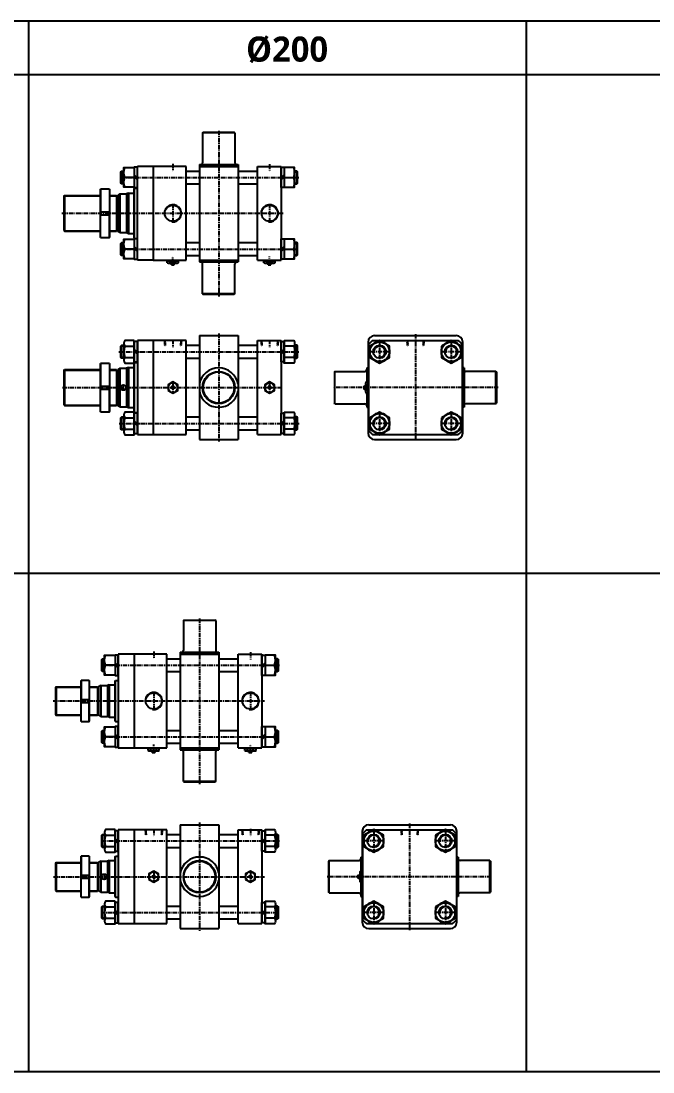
# Model space of a CAD drawing. Extents: x -819 to 8634, y 0 to 4453.
# Drawn here: x 5105 to 6870, y 0 to 2934 of the extents above; entities that cross this region are included whole.
import ezdxf

# ---------------------------------------------------------------- set-up
doc = ezdxf.new("R2010")
doc.units = 0
doc.header["$LTSCALE"] = 10
doc.header["$MEASUREMENT"] = 0
for name, pattern in [('CENTER', [2, 1.25, -0.25, 0.25, -0.25]), ('CENTERX2', [4, 2.5, -0.5, 0.5, -0.5]), ('HIDDEN', [0.375, 0.25, -0.125])]:
    doc.linetypes.add(name, pattern=pattern)
doc.layers.get('0').update_dxf_attribs({"linetype": 'CONTINUOUS'})
doc.layers.get('DEFPOINTS').update_dxf_attribs({"linetype": 'CONTINUOUS'})
for name, color, linetype in [('CEN', 1, 'CENTERX2'), ('CENTER', 1, 'CENTER'), ('DIM', 2, 'CONTINUOUS'), ('ML', 7, 'CONTINUOUS'), ('THIN', 3, 'CONTINUOUS')]:
    doc.layers.add(name, color=color, linetype=linetype)
doc.styles.add('문자', font='romans.shx')

msp = doc.modelspace()

# ---------------------------------------------------------------- linework, layer by layer
for p, q in [((8634.1, 2934), (0, 2934)), ((5126.8, 0), (5126.8, 2934)), ((6516.9, 0), (6516.9, 2934)), ((8634.1, 2784), (0, 2784)), ((8634.1, 1392), (0, 1392)), ((8634.1, 0), (0, 0))]:
    msp.add_line(p, q)
at = {"color": 7, "linetype": 'Continuous'}
for p, q in [((5513.5, 2259.3), (5513.5, 2264.3)), ((5513.5, 2264.3), (5519.9, 2264.3)), ((5514.5, 2264.3), (5514.5, 2266.3)), ((5514.5, 2266.3), (5543.7, 2266.3)), ((5519.9, 2264.3), (5544.7, 2264.3)), ((5521.3, 2259.3), (5521.3, 2264.3)), ((5536.9, 2259.3), (5536.9, 2264.3)), ((5543.7, 2264.3), (5543.7, 2266.3)), ((5544.7, 2259.3), (5544.7, 2264.3)), ((5783.5, 2259.3), (5783.5, 2264.3)), ((5783.5, 2264.3), (5789.9, 2264.3)), ((5784.5, 2264.3), (5784.5, 2266.3)), ((5784.5, 2266.3), (5813.7, 2266.3)), ((5789.9, 2264.3), (5814.7, 2264.3)), ((5791.3, 2259.3), (5791.3, 2264.3)), ((5806.9, 2259.3), (5806.9, 2264.3)), ((5813.7, 2264.3), (5813.7, 2266.3)), ((5814.7, 2259.3), (5814.7, 2264.3)), ((5516.7, 2258.3), (5541.5, 2258.3)), ((5525.1, 2258.6), (5525.1, 2258.6)), ((5525.1, 2253.8), (5525.1, 2258.3)), ((5525.1, 2253.8), (5525.6, 2253.3)), ((5533.1, 2253.8), (5525.1, 2253.8)), ((5525.6, 2253.3), (5532.6, 2253.3)), ((5533.1, 2253.8), (5532.6, 2253.3)), ((5533.1, 2253.8), (5533.1, 2258.3)), ((5786.7, 2258.3), (5811.5, 2258.3)), ((5795.1, 2258.6), (5795.1, 2258.6)), ((5795.1, 2253.8), (5795.1, 2258.3)), ((5795.1, 2253.8), (5795.6, 2253.3)), ((5803.1, 2253.8), (5795.1, 2253.8)), ((5795.6, 2253.3), (5802.6, 2253.3)), ((5803.1, 2253.8), (5802.6, 2253.3)), ((5803.1, 2253.8), (5803.1, 2258.3)), ((6062.8, 1914.7), (6062.3, 1914.2)), ((6062.3, 1914.2), (6062.3, 1907.2)), ((6062.8, 1906.7), (6062.3, 1907.2)), ((6062.8, 1914.7), (6067.3, 1914.7)), ((6062.8, 1906.7), (6062.8, 1914.7)), ((6067.3, 1923.1), (6067.3, 1898.3)), ((6067.6, 1914.7), (6067.6, 1914.7)), ((6068.3, 1926.3), (6073.3, 1926.3)), ((6068.3, 1918.5), (6073.3, 1918.5)), ((6073.3, 1926.3), (6073.3, 1919.9)), ((6073.3, 1925.3), (6075.3, 1925.3)), ((6073.3, 1919.9), (6073.3, 1895.1)), ((6075.3, 1925.3), (6075.3, 1896.1)), ((6062.8, 1906.7), (6067.3, 1906.7)), ((6068.3, 1902.9), (6073.3, 1902.9)), ((6068.3, 1895.1), (6073.3, 1895.1)), ((6073.3, 1896.1), (6075.3, 1896.1)), ((5460.1, 897.7), (5460.1, 902.7)), ((5460.1, 902.7), (5466.4, 902.7)), ((5461.1, 902.7), (5461.1, 904.7)), ((5461.1, 904.7), (5490.3, 904.7)), ((5463.2, 896.7), (5488.1, 896.7)), ((5466.4, 902.7), (5491.3, 902.7)), ((5467.9, 897.7), (5467.9, 902.7)), ((5471.7, 896.9), (5471.7, 896.9)), ((5471.7, 892.2), (5471.7, 896.7)), ((5471.7, 892.2), (5472.2, 891.7)), ((5479.7, 892.2), (5471.7, 892.2)), ((5472.2, 891.7), (5479.2, 891.7)), ((5479.7, 892.2), (5479.2, 891.7)), ((5479.7, 892.2), (5479.7, 896.7)), ((5483.5, 897.7), (5483.5, 902.7)), ((5490.3, 902.7), (5490.3, 904.7)), ((5491.3, 897.7), (5491.3, 902.7)), ((5730.1, 897.7), (5730.1, 902.7)), ((5730.1, 902.7), (5736.4, 902.7)), ((5731.1, 902.7), (5731.1, 904.7)), ((5731.1, 904.7), (5760.3, 904.7)), ((5733.2, 896.7), (5758.1, 896.7)), ((5736.4, 902.7), (5761.3, 902.7)), ((5737.9, 897.7), (5737.9, 902.7)), ((5741.7, 896.9), (5741.7, 896.9)), ((5741.7, 892.2), (5741.7, 896.7)), ((5741.7, 892.2), (5742.2, 891.7)), ((5749.7, 892.2), (5741.7, 892.2)), ((5742.2, 891.7), (5749.2, 891.7)), ((5749.7, 892.2), (5749.2, 891.7)), ((5749.7, 892.2), (5749.7, 896.7)), ((5753.5, 897.7), (5753.5, 902.7)), ((5760.3, 902.7), (5760.3, 904.7)), ((5761.3, 897.7), (5761.3, 902.7)), ((6050.9, 557.5), (6050.9, 532.7)), ((6051.8, 560.7), (6056.9, 560.7)), ((6056.9, 560.7), (6056.9, 554.4)), ((6056.9, 559.7), (6058.9, 559.7)), ((6058.9, 559.7), (6058.9, 530.5)), ((6046.4, 549.1), (6045.9, 548.6)), ((6045.9, 548.6), (6045.9, 541.6)), ((6046.4, 541.1), (6045.9, 541.6)), ((6046.4, 549.1), (6050.9, 549.1)), ((6046.4, 541.1), (6046.4, 549.1)), ((6046.4, 541.1), (6050.9, 541.1)), ((6051.1, 549.1), (6051.1, 549.1)), ((6051.8, 552.9), (6056.9, 552.9)), ((6051.8, 537.3), (6056.9, 537.3)), ((6051.8, 529.5), (6056.9, 529.5)), ((6056.9, 554.4), (6056.9, 529.5)), ((6056.9, 530.5), (6058.9, 530.5))]:
    msp.add_line(p, q, dxfattribs=at)
for points in [[(5515.6, 1902.9), (5529.1, 1895.1), (5542.6, 1902.9), (5542.6, 1918.5), (5529.1, 1926.3), (5515.6, 1918.5)], [(5527.7, 1913.2), (5526.2, 1910.7), (5527.7, 1908.2), (5530.6, 1908.2), (5532, 1910.7), (5530.6, 1913.2)], [(5785.6, 1902.9), (5799.1, 1895.1), (5812.6, 1902.9), (5812.6, 1918.5), (5799.1, 1926.3), (5785.6, 1918.5)], [(5797.7, 1913.2), (5796.2, 1910.7), (5797.7, 1908.2), (5800.6, 1908.2), (5802, 1910.7), (5800.6, 1913.2)], [(5462.2, 537.3), (5475.7, 529.5), (5489.2, 537.3), (5489.2, 552.9), (5475.7, 560.7), (5462.2, 552.9)], [(5732.2, 537.3), (5745.7, 529.5), (5759.2, 537.3), (5759.2, 552.9), (5745.7, 560.7), (5732.2, 552.9)], [(5474.2, 547.6), (5472.8, 545.1), (5474.2, 542.6), (5477.1, 542.6), (5478.5, 545.1), (5477.1, 547.6)], [(5744.2, 547.6), (5742.8, 545.1), (5744.2, 542.6), (5747.1, 542.6), (5748.5, 545.1), (5747.1, 547.6)]]:
    msp.add_lwpolyline(points, close=True, dxfattribs=at)
for centre, radius in [((5529.1, 1910.7), 13.5), ((5529.1, 1910.7), 3.5), ((5799.1, 1910.7), 13.5), ((5799.1, 1910.7), 3.5), ((5475.7, 545.1), 13.5), ((5745.7, 545.1), 13.5), ((5475.7, 545.1), 3.5), ((5745.7, 545.1), 3.5)]:
    msp.add_circle(centre, radius, dxfattribs=at)
for centre, radius, start, end in [((5516.7, 2264), 5.62, 235.6158, 270), ((5517.4, 2266.6), 8.22, 241.7006, 298.2994), ((5529.1, 2289.7), 31.3, 255.6172, 270.0141), ((5529.1, 2289.7), 31.3, 269.9859, 284.3828), ((5540.8, 2266.6), 8.22, 241.7006, 298.2994), ((5786.7, 2264), 5.62, 235.6158, 270), ((5787.4, 2266.6), 8.22, 241.7006, 298.2994), ((5799.1, 2289.7), 31.3, 255.6172, 270.0141), ((5799.1, 2289.7), 31.3, 269.9859, 284.3828), ((5810.8, 2266.6), 8.22, 241.7006, 298.2994), ((6072.9, 1923.1), 5.62, 145.6158, 180), ((6075.5, 1922.4), 8.22, 151.7006, 208.2994), ((6098.7, 1910.7), 31.3, 165.6172, 180.0141), ((6098.7, 1910.7), 31.3, 179.9859, 194.3828), ((6075.5, 1899), 8.22, 151.7006, 208.2994), ((5463.2, 902.3), 5.62, 235.6158, 270), ((5464, 904.9), 8.22, 241.7006, 298.2994), ((5475.7, 928), 31.3, 255.6172, 270.0141), ((5475.7, 928), 31.3, 269.9859, 284.3828), ((5487.4, 904.9), 8.22, 241.7006, 298.2994), ((5733.2, 902.3), 5.62, 235.6158, 270), ((5734, 904.9), 8.22, 241.7006, 298.2994), ((5745.7, 928), 31.3, 255.6172, 270.0141), ((5745.7, 928), 31.3, 269.9859, 284.3828), ((5757.4, 904.9), 8.22, 241.7006, 298.2994), ((6056.5, 557.5), 5.62, 145.6158, 180), ((6059.1, 556.8), 8.22, 151.7006, 208.2994), ((6082.2, 545.1), 31.3, 165.6172, 180.0141), ((6082.2, 545.1), 31.3, 179.9859, 194.3828), ((6059.1, 533.4), 8.22, 151.7006, 208.2994)]:
    msp.add_arc(centre, radius, start, end, dxfattribs=at)
at = {"layer": 'CEN', "color": 1, "linetype": 'CENTER'}
for p, q in [((5657.1, 2627.8), (5657.1, 2165.3)), ((5657.1, 2061.7), (5657.1, 1759.7)), ((5603.7, 1266.2), (5603.7, 803.7)), ((5603.7, 696.1), (5603.7, 394.1))]:
    msp.add_line(p, q, dxfattribs=at)
at = {"layer": 'CENTER'}
for p, q in [((6106.3, 2042.6), (6106.3, 1978.8)), ((6306.3, 2042.6), (6306.3, 1978.8)), ((6133.9, 2010.7), (6078.7, 2010.7)), ((6333.9, 2010.7), (6278.7, 2010.7)), ((6106.3, 1842.6), (6106.3, 1778.8)), ((6306.3, 1842.6), (6306.3, 1778.8)), ((6133.9, 1810.7), (6078.7, 1810.7)), ((6333.9, 1810.7), (6278.7, 1810.7)), ((6089.9, 677), (6089.9, 613.3)), ((6289.9, 677), (6289.9, 613.3)), ((6117.5, 645.1), (6062.2, 645.1)), ((6317.5, 645.1), (6262.2, 645.1)), ((6089.9, 477), (6089.9, 413.3)), ((6289.9, 477), (6289.9, 413.3)), ((6117.5, 445.1), (6062.2, 445.1)), ((6317.5, 445.1), (6262.2, 445.1))]:
    msp.add_line(p, q, dxfattribs=at)
at = {"layer": 'DEFPOINTS', "color": 0, "linetype": 'ByBlock'}
for p in [(6070.3, 1855.7), (6342.3, 1855.7), (6053.9, 490.1), (6325.9, 490.1)]:
    msp.add_point(p, dxfattribs=at)
at = {"layer": 'DIM', "color": 6, "linetype": 'HIDDEN'}
for p, q in [((5505.2, 2041.7), (5506.5, 2026.7)), ((5506.7, 2041.7), (5508, 2026.7)), ((5551.6, 2041.7), (5550.2, 2026.7)), ((5553, 2041.7), (5551.7, 2026.7)), ((5775.2, 2041.7), (5776.5, 2026.7)), ((5776.7, 2041.7), (5778, 2026.7)), ((5821.6, 2041.7), (5820.2, 2026.7)), ((5823, 2041.7), (5821.7, 2026.7)), ((6182.4, 2041.7), (6183.7, 2026.7)), ((6183.9, 2041.7), (6185.2, 2026.7)), ((6228.7, 2041.7), (6227.4, 2026.7)), ((6230.2, 2041.7), (6228.9, 2026.7)), ((5451.8, 676.1), (5453.1, 661.1)), ((5453.2, 676.1), (5454.6, 661.1)), ((5498.1, 676.1), (5496.8, 661.1)), ((5499.6, 676.1), (5498.3, 661.1)), ((5721.8, 676.1), (5723.1, 661.1)), ((5723.2, 676.1), (5724.6, 661.1)), ((5768.1, 676.1), (5766.8, 661.1)), ((5769.6, 676.1), (5768.3, 661.1)), ((6166, 676.1), (6167.3, 661.1)), ((6167.4, 676.1), (6168.8, 661.1)), ((6212.3, 676.1), (6211, 661.1)), ((6213.8, 676.1), (6212.4, 661.1))]:
    msp.add_line(p, q, dxfattribs=at)
at = {"layer": 'ML'}
for p, q in [((5612.1, 2621.8), (5613.6, 2623.3)), ((5612.1, 2621.8), (5612.1, 2538.3)), ((5702.1, 2621.8), (5612.1, 2621.8)), ((5613.6, 2623.3), (5700.6, 2623.3)), ((5702.1, 2621.8), (5700.6, 2623.3)), ((5702.1, 2621.8), (5702.1, 2538.3)), ((5566.1, 2528.3), (5430.1, 2528.3)), ((5430.1, 2266.3), (5430.1, 2528.3)), ((5474.1, 2528.3), (5474.1, 2266.3)), ((5566.1, 2266.3), (5566.1, 2528.3)), ((5603.1, 2533.3), (5603.1, 2261.3)), ((5603.1, 2533.3), (5711.1, 2533.3)), ((5603.1, 2528.3), (5711.1, 2528.3)), ((5711.1, 2533.3), (5711.1, 2261.3)), ((5765.1, 2266.3), (5765.1, 2528.3)), ((5765.1, 2528.3), (5831.1, 2528.3)), ((5831.1, 2528.3), (5831.1, 2266.3)), ((5386.3, 2479.3), (5386.3, 2515.3)), ((5421.1, 2497.3), (5394.6, 2497.3)), ((5421.1, 2504.4), (5430.1, 2495.4)), ((5421.1, 2499.3), (5430.1, 2490.3)), ((5840.1, 2504.4), (5831.1, 2495.4)), ((5840.1, 2499.3), (5831.1, 2490.3)), ((5840.1, 2497.3), (5866.7, 2497.3)), ((5875, 2479.3), (5875, 2515.3)), ((5326, 2463.8), (5327, 2464.8)), ((5327, 2464.8), (5327, 2401.3)), ((5352, 2464.8), (5327, 2464.8)), ((5352, 2464.8), (5352, 2401.3)), ((5352, 2464.8), (5353, 2463.8)), ((5420.1, 2465.3), (5422.1, 2467.3)), ((5420.1, 2465.3), (5420.1, 2329.3)), ((5422.1, 2327.3), (5422.1, 2467.3)), ((5422.1, 2467.3), (5430.1, 2467.3)), ((5225.1, 2445.8), (5226.6, 2447.3)), ((5225.1, 2445.8), (5225.1, 2348.8)), ((5226.6, 2447.3), (5326, 2447.3)), ((5226.6, 2447.3), (5226.6, 2347.3)), ((5326, 2463.8), (5326, 2330.8)), ((5353, 2330.8), (5353, 2463.8)), ((5353, 2447.3), (5372.1, 2447.3)), ((5372.1, 2447.3), (5372.1, 2347.3)), ((5372.1, 2445.8), (5375.1, 2445.8)), ((5381.1, 2451.3), (5375.1, 2447.9)), ((5375.1, 2447.9), (5375.1, 2346.8)), ((5381.1, 2451.3), (5381.1, 2343.3)), ((5381.1, 2451.3), (5400.1, 2451.3)), ((5405.1, 2453.3), (5400.1, 2451.3)), ((5400.1, 2451.3), (5400.1, 2343.3)), ((5405.1, 2453.3), (5405.1, 2341.3)), ((5405.1, 2453.3), (5420.1, 2453.3)), ((5326, 2401.3), (5353, 2401.3)), ((5326, 2393.3), (5353, 2393.3)), ((5327, 2329.8), (5327, 2393.3)), ((5352, 2329.8), (5352, 2393.3)), ((5225.1, 2348.8), (5226.6, 2347.3)), ((5226.6, 2347.3), (5326, 2347.3)), ((5353, 2347.3), (5372.1, 2347.3)), ((5372.1, 2348.8), (5375.1, 2348.8)), ((5327, 2329.8), (5326, 2330.8)), ((5327, 2329.8), (5352, 2329.8)), ((5352, 2329.8), (5353, 2330.8)), ((5381.1, 2343.3), (5375.1, 2346.8)), ((5381.1, 2343.3), (5400.1, 2343.3)), ((5400.1, 2343.3), (5405.1, 2341.3)), ((5405.1, 2341.3), (5420.1, 2341.3)), ((5422.1, 2327.3), (5420.1, 2329.3)), ((5422.1, 2327.3), (5430.1, 2327.3)), ((5386.3, 2279.3), (5386.3, 2315.3)), ((5421.1, 2297.3), (5394.6, 2297.3)), ((5421.1, 2304.4), (5430.1, 2295.4)), ((5421.1, 2299.3), (5430.1, 2290.3)), ((5840.1, 2304.4), (5831.1, 2295.4)), ((5840.1, 2299.3), (5831.1, 2290.3)), ((5840.1, 2297.3), (5866.7, 2297.3)), ((5875, 2279.3), (5875, 2315.3)), ((5474.1, 2266.3), (5430.1, 2266.3)), ((5474.1, 2266.3), (5566.1, 2266.3)), ((5603.1, 2266.3), (5711.1, 2266.3)), ((5603.1, 2261.3), (5711.1, 2261.3)), ((5765.1, 2266.3), (5831.1, 2266.3)), ((5612.1, 2172.8), (5612.1, 2256.3)), ((5702.1, 2172.8), (5702.1, 2256.3)), ((5702.1, 2172.8), (5612.1, 2172.8)), ((5612.1, 2172.8), (5613.6, 2171.3)), ((5613.6, 2171.3), (5700.6, 2171.3)), ((5702.1, 2172.8), (5700.6, 2171.3)), ((5603.1, 2055.7), (5603.1, 1765.7)), ((5603.1, 2055.7), (5711.1, 2055.7)), ((5711.1, 2055.7), (5711.1, 1765.7)), ((6092.3, 2055.7), (6320.3, 2055.7)), ((5386.3, 1992.7), (5386.3, 2028.7)), ((5392.1, 2034.5), (5392.1, 1986.9)), ((5394.6, 2026.6), (5421.1, 2026.6)), ((5474.1, 2041.7), (5430.1, 2041.7)), ((5430.1, 2041.7), (5430.1, 1779.7)), ((5474.1, 2041.7), (5474.1, 1779.7)), ((5566.1, 2041.7), (5474.1, 2041.7)), ((5566.1, 1779.7), (5566.1, 2041.7)), ((5765.1, 1779.7), (5765.1, 2041.7)), ((5765.1, 2041.7), (5831.1, 2041.7)), ((5831.1, 2041.7), (5831.1, 1779.7)), ((5866.7, 2026.6), (5840.1, 2026.6)), ((5869.1, 2034.5), (5869.1, 1986.9)), ((5875, 1992.7), (5875, 2028.7)), ((6074.3, 2037.7), (6074.3, 1925.3)), ((6075.3, 2030.5), (6075.3, 1790.9)), ((6086.5, 2041.7), (6105, 2041.7)), ((6107.6, 2041.7), (6305, 2041.7)), ((6307.6, 2041.7), (6326.1, 2041.7)), ((6337.3, 2030.5), (6337.3, 1790.9)), ((6338.3, 1783.7), (6338.3, 2037.7)), ((5421.1, 2017.7), (5430.1, 2008.7)), ((5421.1, 2012.7), (5430.1, 2003.7)), ((5840.1, 2017.7), (5831.1, 2008.7)), ((5840.1, 2012.7), (5831.1, 2003.7)), ((5326, 1977.2), (5327, 1978.2)), ((5326, 1977.2), (5326, 1844.2)), ((5352, 1978.2), (5327, 1978.2)), ((5327, 1978.2), (5327, 1914.7)), ((5352, 1978.2), (5352, 1914.7)), ((5352, 1978.2), (5353, 1977.2)), ((5353, 1844.2), (5353, 1977.2)), ((5394.6, 1994.8), (5421.1, 1994.8)), ((5405.1, 1966.7), (5400.1, 1964.7)), ((5405.1, 1966.7), (5405.1, 1854.7)), ((5405.1, 1966.7), (5420.1, 1966.7)), ((5420.1, 1978.7), (5420.4, 1978.9)), ((5420.1, 1978.7), (5420.1, 1842.7)), ((5421.1, 1979.7), (5422.1, 1980.7)), ((5422.1, 1980.7), (5430.1, 1980.7)), ((5422.1, 1840.7), (5422.1, 1980.7)), ((5866.7, 1994.8), (5840.1, 1994.8)), ((5225.1, 1959.2), (5226.6, 1960.7)), ((5225.1, 1959.2), (5225.1, 1862.2)), ((5226.6, 1960.7), (5326, 1960.7)), ((5226.6, 1960.7), (5226.6, 1860.7)), ((5353, 1960.7), (5372.1, 1960.7)), ((5372.1, 1960.7), (5372.1, 1860.7)), ((5372.1, 1959.2), (5375.1, 1959.2)), ((5381.1, 1964.7), (5375.1, 1961.2)), ((5375.1, 1961.2), (5375.1, 1860.2)), ((5381.1, 1964.7), (5400.1, 1964.7)), ((5381.1, 1964.7), (5381.1, 1856.7)), ((5400.1, 1964.7), (5400.1, 1856.7)), ((5981.8, 1955.7), (5980.3, 1954.2)), ((5980.3, 1954.2), (5980.3, 1867.2)), ((5981.8, 1955.7), (6065.3, 1955.7)), ((5981.8, 1865.7), (5981.8, 1955.7)), ((6070.3, 1965.7), (6070.3, 1926.3)), ((6070.3, 1965.7), (6073.8, 1965.7)), ((6342.3, 1965.7), (6338.8, 1965.7)), ((6342.3, 1965.7), (6342.3, 1855.7)), ((6430.8, 1955.7), (6347.3, 1955.7)), ((6430.8, 1865.7), (6430.8, 1955.7)), ((6430.8, 1955.7), (6432.3, 1954.2)), ((6432.3, 1954.2), (6432.3, 1867.2)), ((5326, 1914.7), (5353, 1914.7)), ((5326, 1906.7), (5353, 1906.7)), ((5327, 1843.2), (5327, 1906.7)), ((5352, 1843.2), (5352, 1906.7)), ((6070.3, 1895.1), (6070.3, 1855.7)), ((6074.3, 1896.1), (6074.3, 1783.7)), ((5225.1, 1862.2), (5226.6, 1860.7)), ((5226.6, 1860.7), (5326, 1860.7)), ((5353, 1860.7), (5372.1, 1860.7)), ((5372.1, 1862.2), (5375.1, 1862.2)), ((5381.1, 1856.7), (5375.1, 1860.2)), ((5381.1, 1856.7), (5400.1, 1856.7)), ((5400.1, 1856.7), (5405.1, 1854.7)), ((5405.1, 1854.7), (5420.1, 1854.7)), ((5981.8, 1865.7), (5980.3, 1867.2)), ((5981.8, 1865.7), (6065.3, 1865.7)), ((6070.3, 1855.7), (6073.8, 1855.7)), ((6342.3, 1855.7), (6338.8, 1855.7)), ((6430.8, 1865.7), (6347.3, 1865.7)), ((6430.8, 1865.7), (6432.3, 1867.2)), ((5327, 1843.2), (5326, 1844.2)), ((5327, 1843.2), (5352, 1843.2)), ((5352, 1843.2), (5353, 1844.2)), ((5386.3, 1792.7), (5386.3, 1828.7)), ((5392.1, 1834.5), (5392.1, 1786.9)), ((5394.6, 1826.6), (5421.1, 1826.6)), ((5420.4, 1842.5), (5420.1, 1842.7)), ((5422.1, 1840.7), (5421.1, 1841.7)), ((5422.1, 1840.7), (5430.1, 1840.7)), ((5866.7, 1826.6), (5840.1, 1826.6)), ((5869.1, 1834.5), (5869.1, 1786.9)), ((5875, 1792.7), (5875, 1828.7)), ((5394.6, 1794.8), (5421.1, 1794.8)), ((5421.1, 1817.7), (5430.1, 1808.7)), ((5421.1, 1812.7), (5430.1, 1803.7)), ((5840.1, 1817.7), (5831.1, 1808.7)), ((5840.1, 1812.7), (5831.1, 1803.7)), ((5866.7, 1794.8), (5840.1, 1794.8)), ((5430.1, 1779.7), (5566.1, 1779.7)), ((5603.1, 1765.7), (5711.1, 1765.7)), ((5765.1, 1779.7), (5831.1, 1779.7)), ((6086.5, 1779.7), (6105, 1779.7)), ((6092.3, 1765.7), (6320.3, 1765.7)), ((6107.6, 1779.7), (6305, 1779.7)), ((6307.6, 1779.7), (6326.1, 1779.7)), ((5558.7, 1260.2), (5560.2, 1261.7)), ((5560.2, 1261.7), (5647.2, 1261.7)), ((5648.7, 1260.2), (5647.2, 1261.7)), ((5558.7, 1260.2), (5558.7, 1176.7)), ((5648.7, 1260.2), (5558.7, 1260.2)), ((5648.7, 1260.2), (5648.7, 1176.7)), ((5332.8, 1117.7), (5332.8, 1153.7)), ((5420.7, 1166.7), (5376.7, 1166.7)), ((5376.7, 1166.7), (5376.7, 904.7)), ((5420.7, 1166.7), (5420.7, 904.7)), ((5512.7, 1166.7), (5420.7, 1166.7)), ((5512.7, 904.7), (5512.7, 1166.7)), ((5549.7, 1171.7), (5549.7, 899.7)), ((5549.7, 1171.7), (5657.7, 1171.7)), ((5549.7, 1166.7), (5657.7, 1166.7)), ((5657.7, 1171.7), (5657.7, 899.7)), ((5711.7, 904.7), (5711.7, 1166.7)), ((5711.7, 1166.7), (5777.7, 1166.7)), ((5777.7, 1166.7), (5777.7, 904.7)), ((5821.5, 1117.7), (5821.5, 1153.7)), ((5367.7, 1135.7), (5341.1, 1135.7)), ((5367.7, 1142.7), (5376.7, 1133.7)), ((5367.7, 1137.6), (5376.7, 1128.6)), ((5786.7, 1142.7), (5777.7, 1133.7)), ((5786.7, 1137.6), (5777.7, 1128.6)), ((5786.7, 1135.7), (5813.2, 1135.7)), ((5272.5, 1092.2), (5273.5, 1093.2)), ((5272.5, 1092.2), (5272.5, 979.2)), ((5273.5, 1093.2), (5273.5, 1039.7)), ((5295.5, 1093.2), (5273.5, 1093.2)), ((5295.5, 1093.2), (5295.5, 1039.7)), ((5295.5, 1093.2), (5296.5, 1092.2)), ((5296.5, 979.2), (5296.5, 1092.2)), ((5366.7, 1091.2), (5368.7, 1093.2)), ((5366.7, 1091.2), (5366.7, 980.2)), ((5368.7, 978.2), (5368.7, 1093.2)), ((5368.7, 1093.2), (5376.7, 1093.2)), ((5201.7, 1074.2), (5203.2, 1075.7)), ((5201.7, 1074.2), (5201.7, 997.2)), ((5203.2, 1075.7), (5203.2, 995.7)), ((5203.2, 1075.7), (5272.5, 1075.7)), ((5296.5, 1075.7), (5318.7, 1075.7)), ((5318.7, 1075.7), (5318.7, 995.7)), ((5318.7, 1074.2), (5321.7, 1074.2)), ((5327.7, 1078.7), (5321.7, 1075.2)), ((5321.7, 1075.2), (5321.7, 996.2)), ((5327.7, 1078.7), (5327.7, 992.7)), ((5327.7, 1078.7), (5346.7, 1078.7)), ((5351.7, 1080.7), (5346.7, 1078.7)), ((5346.7, 1078.7), (5346.7, 992.7)), ((5351.7, 1080.7), (5351.7, 990.7)), ((5351.7, 1080.7), (5366.7, 1080.7)), ((5272.5, 1039.7), (5296.5, 1039.7)), ((5272.5, 1031.7), (5296.5, 1031.7)), ((5273.5, 978.2), (5273.5, 1031.7)), ((5295.5, 978.2), (5295.5, 1031.7)), ((5201.7, 997.2), (5203.2, 995.7)), ((5203.2, 995.7), (5272.5, 995.7)), ((5273.5, 978.2), (5272.5, 979.2)), ((5273.5, 978.2), (5295.5, 978.2)), ((5295.5, 978.2), (5296.5, 979.2)), ((5296.5, 995.7), (5318.7, 995.7)), ((5318.7, 997.2), (5321.7, 997.2)), ((5327.7, 992.7), (5321.7, 996.2)), ((5327.7, 992.7), (5346.7, 992.7)), ((5351.7, 990.7), (5346.7, 992.7)), ((5351.7, 990.7), (5366.7, 990.7)), ((5366.7, 980.2), (5368.7, 978.2)), ((5368.7, 978.2), (5376.7, 978.2)), ((5332.8, 917.7), (5332.8, 953.7)), ((5367.7, 942.7), (5376.7, 933.7)), ((5786.7, 942.7), (5777.7, 933.7)), ((5821.5, 917.7), (5821.5, 953.7)), ((5367.7, 935.7), (5341.1, 935.7)), ((5367.7, 937.6), (5376.7, 928.6)), ((5786.7, 937.6), (5777.7, 928.6)), ((5786.7, 935.7), (5813.2, 935.7)), ((5376.7, 904.7), (5512.7, 904.7)), ((5549.7, 904.7), (5657.7, 904.7)), ((5549.7, 899.7), (5657.7, 899.7)), ((5558.7, 811.2), (5558.7, 894.7)), ((5648.7, 811.2), (5648.7, 894.7)), ((5711.7, 904.7), (5777.7, 904.7)), ((5648.7, 811.2), (5558.7, 811.2)), ((5558.7, 811.2), (5560.2, 809.7)), ((5560.2, 809.7), (5647.2, 809.7)), ((5648.7, 811.2), (5647.2, 809.7)), ((5420.7, 676.1), (5376.7, 676.1)), ((5376.7, 676.1), (5376.7, 414.1)), ((5420.7, 676.1), (5420.7, 414.1)), ((5512.7, 676.1), (5420.7, 676.1)), ((5512.7, 414.1), (5512.7, 676.1)), ((5549.7, 690.1), (5549.7, 400.1)), ((5549.7, 690.1), (5657.7, 690.1)), ((5657.7, 690.1), (5657.7, 400.1)), ((5711.7, 414.1), (5711.7, 676.1)), ((5711.7, 676.1), (5777.7, 676.1)), ((5777.7, 676.1), (5777.7, 414.1)), ((6070.1, 676.1), (6088.6, 676.1)), ((6075.9, 690.1), (6303.9, 690.1)), ((6091.2, 676.1), (6288.6, 676.1)), ((6291.2, 676.1), (6309.6, 676.1)), ((5332.8, 627.1), (5332.8, 663.1)), ((5338.7, 668.9), (5338.7, 621.3)), ((5341.1, 661), (5367.7, 661)), ((5367.7, 652.2), (5376.7, 643.2)), ((5367.7, 647.1), (5376.7, 638.1)), ((5786.7, 652.2), (5777.7, 643.2)), ((5786.7, 647.1), (5777.7, 638.1)), ((5813.2, 661), (5786.7, 661)), ((5815.7, 668.9), (5815.7, 621.3)), ((5821.5, 627.1), (5821.5, 663.1)), ((6057.9, 672.1), (6057.9, 559.7)), ((6058.9, 664.9), (6058.9, 425.4)), ((6320.9, 664.9), (6320.9, 425.4)), ((6321.9, 418.1), (6321.9, 672.1)), ((5341.1, 629.3), (5367.7, 629.3)), ((5813.2, 629.3), (5786.7, 629.3)), ((5272.5, 601.6), (5273.5, 602.6)), ((5272.5, 601.6), (5272.5, 488.6)), ((5295.5, 602.6), (5273.5, 602.6)), ((5273.5, 602.6), (5273.5, 549.1)), ((5295.5, 602.6), (5296.5, 601.6)), ((5295.5, 602.6), (5295.5, 549.1)), ((5296.5, 488.6), (5296.5, 601.6)), ((5327.7, 588.1), (5321.7, 584.7)), ((5327.7, 588.1), (5346.7, 588.1)), ((5327.7, 588.1), (5327.7, 502.1)), ((5351.7, 590.1), (5346.7, 588.1)), ((5346.7, 588.1), (5346.7, 502.1)), ((5351.7, 590.1), (5351.7, 500.1)), ((5351.7, 590.1), (5366.7, 590.1)), ((5366.7, 600.6), (5368.7, 602.6)), ((5366.7, 600.6), (5366.7, 489.6)), ((5368.7, 602.6), (5376.7, 602.6)), ((5368.7, 487.6), (5368.7, 602.6)), ((5965.4, 590.1), (5963.9, 588.6)), ((5963.9, 588.6), (5963.9, 501.6)), ((5965.4, 590.1), (6048.9, 590.1)), ((5965.4, 500.1), (5965.4, 590.1)), ((6053.9, 600.1), (6053.9, 560.7)), ((6053.9, 600.1), (6057.4, 600.1)), ((6325.9, 600.1), (6322.4, 600.1)), ((6325.9, 600.1), (6325.9, 490.1)), ((6414.4, 590.1), (6330.9, 590.1)), ((6414.4, 500.1), (6414.4, 590.1)), ((6414.4, 590.1), (6415.9, 588.6)), ((6415.9, 588.6), (6415.9, 501.6)), ((5201.7, 583.6), (5203.2, 585.1)), ((5201.7, 583.6), (5201.7, 506.6)), ((5203.2, 585.1), (5272.5, 585.1)), ((5203.2, 585.1), (5203.2, 505.1)), ((5296.5, 585.1), (5318.7, 585.1)), ((5318.7, 585.1), (5318.7, 505.1)), ((5318.7, 583.6), (5321.7, 583.6)), ((5321.7, 584.7), (5321.7, 505.6)), ((5272.5, 549.1), (5296.5, 549.1)), ((5272.5, 541.1), (5296.5, 541.1)), ((5273.5, 487.6), (5273.5, 541.1)), ((5295.5, 487.6), (5295.5, 541.1)), ((6053.9, 529.5), (6053.9, 490.1)), ((6057.9, 530.5), (6057.9, 418.1)), ((5201.7, 506.6), (5203.2, 505.1)), ((5203.2, 505.1), (5272.5, 505.1)), ((5296.5, 505.1), (5318.7, 505.1)), ((5318.7, 506.6), (5321.7, 506.6)), ((5327.7, 502.1), (5321.7, 505.6)), ((5327.7, 502.1), (5346.7, 502.1)), ((5351.7, 500.1), (5346.7, 502.1)), ((5351.7, 500.1), (5366.7, 500.1)), ((5965.4, 500.1), (5963.9, 501.6)), ((5965.4, 500.1), (6048.9, 500.1)), ((6414.4, 500.1), (6330.9, 500.1)), ((6414.4, 500.1), (6415.9, 501.6)), ((5273.5, 487.6), (5272.5, 488.6)), ((5273.5, 487.6), (5295.5, 487.6)), ((5295.5, 487.6), (5296.5, 488.6)), ((5366.7, 489.6), (5368.7, 487.6)), ((5368.7, 487.6), (5376.7, 487.6)), ((6053.9, 490.1), (6057.4, 490.1)), ((6325.9, 490.1), (6322.4, 490.1)), ((5332.8, 427.1), (5332.8, 463.1)), ((5338.7, 468.9), (5338.7, 421.3)), ((5341.1, 461), (5367.7, 461)), ((5367.7, 452.2), (5376.7, 443.2)), ((5367.7, 447.1), (5376.7, 438.1)), ((5786.7, 452.2), (5777.7, 443.2)), ((5786.7, 447.1), (5777.7, 438.1)), ((5813.2, 461), (5786.7, 461)), ((5815.7, 468.9), (5815.7, 421.3)), ((5821.5, 427.1), (5821.5, 463.1)), ((5341.1, 429.3), (5367.7, 429.3)), ((5376.7, 414.1), (5512.7, 414.1)), ((5711.7, 414.1), (5777.7, 414.1)), ((5813.2, 429.3), (5786.7, 429.3)), ((6070.1, 414.1), (6088.6, 414.1)), ((6091.2, 414.1), (6288.6, 414.1)), ((6291.2, 414.1), (6309.6, 414.1)), ((5549.7, 400.1), (5657.7, 400.1)), ((6075.9, 400.1), (6303.9, 400.1))]:
    msp.add_line(p, q, dxfattribs=at)
at = {"layer": 'ML', "color": 1, "linetype": 'CENTER'}
for p, q in [((5529.1, 2535.2), (5529.1, 2514.8)), ((5799.1, 2534), (5799.1, 2513.6)), ((5383.6, 2497.3), (5882.3, 2497.3)), ((5529.1, 2423.6), (5529.1, 2371)), ((5799.1, 2423.6), (5799.1, 2371)), ((5219.3, 2397.3), (5838.9, 2397.3)), ((5381.1, 2297.3), (5879.3, 2297.3)), ((5529.1, 2256.3), (5529.1, 2276.8)), ((5799.1, 2255.8), (5799.1, 2276.2)), ((6206.3, 2060), (6206.3, 1762.8)), ((5529.1, 2044), (5529.1, 2023.6)), ((5799.1, 2044), (5799.1, 2023.6)), ((5378.3, 2010.7), (5880.4, 2010.7)), ((5220.9, 1910.7), (5831.1, 1910.7)), ((5390.6, 1918.9), (5390.6, 1902.4)), ((5529.1, 1921.7), (5529.1, 1899.7)), ((5799.1, 1921.7), (5799.1, 1899.7)), ((6437.6, 1910.7), (5977.3, 1910.7)), ((5379, 1810.7), (5882.1, 1810.7)), ((5475.7, 1173.6), (5475.7, 1153.1)), ((5745.7, 1172.4), (5745.7, 1151.9)), ((5329, 1135.7), (5828.9, 1135.7)), ((5475.7, 1062), (5475.7, 1009.4)), ((5745.7, 1062), (5745.7, 1009.4)), ((5194.7, 1035.7), (5785.4, 1035.7)), ((5329, 935.7), (5825.9, 935.7)), ((5475.7, 894.7), (5475.7, 915.1)), ((5745.7, 894.2), (5745.7, 914.6)), ((5475.7, 678.4), (5475.7, 658)), ((5745.7, 678.4), (5745.7, 658)), ((6189.9, 693.7), (6189.9, 394)), ((5329.5, 645.1), (5828.9, 645.1)), ((5196.2, 545.1), (5785.4, 545.1)), ((5337.2, 553.4), (5337.2, 536.9)), ((5475.7, 556.1), (5475.7, 534.1)), ((5745.7, 556.1), (5745.7, 534.1)), ((6417.8, 545.1), (5960.3, 545.1)), ((5327.8, 445.1), (5825.9, 445.1))]:
    msp.add_line(p, q, dxfattribs=at)
at = {"layer": 'ML', "color": 7, "linetype": 'Continuous'}
for p, q in [((5566.1, 2515.3), (5603.1, 2515.3)), ((5711.1, 2515.3), (5765.1, 2515.3)), ((5566.1, 2479.3), (5603.1, 2479.3)), ((5711.1, 2479.3), (5765.1, 2479.3)), ((5566.1, 2315.3), (5603.1, 2315.3)), ((5711.1, 2315.3), (5765.1, 2315.3)), ((5566.1, 2279.3), (5603.1, 2279.3)), ((5711.1, 2279.3), (5765.1, 2279.3)), ((5566.1, 2028.7), (5603.1, 2028.7)), ((5711.1, 2028.7), (5765.1, 2028.7)), ((5566.1, 1992.7), (5603.1, 1992.7)), ((5711.1, 1992.7), (5765.1, 1992.7)), ((5566.1, 1828.7), (5603.1, 1828.7)), ((5711.1, 1828.7), (5765.1, 1828.7)), ((5566.1, 1792.7), (5603.1, 1792.7)), ((5711.1, 1792.7), (5765.1, 1792.7)), ((5512.7, 1153.7), (5549.7, 1153.7)), ((5657.7, 1153.7), (5711.7, 1153.7)), ((5512.7, 1117.7), (5549.7, 1117.7)), ((5657.7, 1117.7), (5711.7, 1117.7)), ((5512.7, 953.7), (5549.7, 953.7)), ((5657.7, 953.7), (5711.7, 953.7)), ((5512.7, 917.7), (5549.7, 917.7)), ((5657.7, 917.7), (5711.7, 917.7)), ((5512.7, 663.1), (5549.7, 663.1)), ((5657.7, 663.1), (5711.7, 663.1)), ((5512.7, 627.1), (5549.7, 627.1)), ((5657.7, 627.1), (5711.7, 627.1)), ((5512.7, 463.1), (5549.7, 463.1)), ((5657.7, 463.1), (5711.7, 463.1)), ((5512.7, 427.1), (5549.7, 427.1)), ((5657.7, 427.1), (5711.7, 427.1))]:
    msp.add_line(p, q, dxfattribs=at)
at = {"layer": 'ML', "color": 2}
for p, q in [((5225.6, 2446.3), (5326, 2446.3)), ((5353, 2446.3), (5372.1, 2446.3)), ((5225.6, 2348.3), (5326, 2348.3)), ((5353, 2348.3), (5372.1, 2348.3)), ((5525.6, 2258.5), (5525.6, 2258.5)), ((5525.6, 2253.3), (5525.6, 2258.3)), ((5532.6, 2253.3), (5532.6, 2258.3)), ((5795.6, 2258.5), (5795.6, 2258.5)), ((5795.6, 2253.3), (5795.6, 2258.3)), ((5802.6, 2253.3), (5802.6, 2258.3)), ((5225.6, 1959.7), (5326, 1959.7)), ((5353, 1959.7), (5372.1, 1959.7)), ((6062.3, 1914.2), (6067.3, 1914.2)), ((6062.3, 1907.2), (6067.3, 1907.2)), ((6067.5, 1914.2), (6067.5, 1914.2)), ((5225.6, 1861.7), (5326, 1861.7)), ((5353, 1861.7), (5372.1, 1861.7)), ((5202.2, 1074.7), (5272.5, 1074.7)), ((5296.5, 1074.7), (5318.7, 1074.7)), ((5202.2, 996.7), (5272.5, 996.7)), ((5296.5, 996.7), (5318.7, 996.7)), ((5472.2, 896.9), (5472.2, 896.9)), ((5472.2, 891.7), (5472.2, 896.7)), ((5479.2, 891.7), (5479.2, 896.7)), ((5742.2, 896.9), (5742.2, 896.9)), ((5742.2, 891.7), (5742.2, 896.7)), ((5749.2, 891.7), (5749.2, 896.7)), ((5202.2, 584.1), (5272.5, 584.1)), ((5296.5, 584.1), (5318.7, 584.1)), ((6045.9, 548.6), (6050.9, 548.6)), ((6045.9, 541.6), (6050.9, 541.6)), ((6051.1, 548.6), (6051.1, 548.6)), ((5202.2, 506.1), (5272.5, 506.1)), ((5296.5, 506.1), (5318.7, 506.1))]:
    msp.add_line(p, q, dxfattribs=at)
at = {"layer": 'ML'}
for points in [[(5421.1, 2469.8), (5392.1, 2469.8), (5392.1, 2524.8), (5421.1, 2524.8)], [(5840.1, 2469.8), (5869.1, 2469.8), (5869.1, 2524.8), (5840.1, 2524.8)], [(5421.1, 2269.8), (5392.1, 2269.8), (5392.1, 2324.8), (5421.1, 2324.8)], [(5840.1, 2269.8), (5869.1, 2269.8), (5869.1, 2324.8), (5840.1, 2324.8)], [(5367.7, 1108.2), (5338.7, 1108.2), (5338.7, 1163.2), (5367.7, 1163.2)], [(5786.7, 1108.2), (5815.7, 1108.2), (5815.7, 1163.2), (5786.7, 1163.2)], [(5367.7, 908.2), (5338.7, 908.2), (5338.7, 963.2), (5367.7, 963.2)], [(5786.7, 908.2), (5815.7, 908.2), (5815.7, 963.2), (5786.7, 963.2)]]:
    msp.add_lwpolyline(points, close=True, dxfattribs=at)
for points in [[(5394.6, 2469.8, -0.178633), (5394.6, 2497.3, -0.178633), (5394.6, 2524.8)], [(5866.7, 2469.8, 0.178633), (5866.7, 2497.3, 0.178633), (5866.7, 2524.8)], [(5394.6, 2269.8, -0.178633), (5394.6, 2297.3, -0.178633), (5394.6, 2324.8)], [(5866.7, 2269.8, 0.178633), (5866.7, 2297.3, 0.178633), (5866.7, 2324.8)], [(5421.1, 2042.5), (5394.6, 2042.5, 0.309401), (5394.6, 2026.6, 0.154701), (5394.6, 1994.8, 0.309401), (5394.6, 1978.9), (5421.1, 1978.9), (5421.1, 2042.5)], [(5840.1, 2042.5), (5866.7, 2042.5, -0.309401), (5866.7, 2026.6, -0.154701), (5866.7, 1994.8, -0.309401), (5866.7, 1978.9), (5840.1, 1978.9), (5840.1, 2042.5)], [(5421.1, 1842.5), (5394.6, 1842.5, 0.309401), (5394.6, 1826.6, 0.154701), (5394.6, 1794.8, 0.309401), (5394.6, 1778.9), (5421.1, 1778.9), (5421.1, 1842.5)], [(5840.1, 1842.5), (5866.7, 1842.5, -0.309401), (5866.7, 1826.6, -0.154701), (5866.7, 1794.8, -0.309401), (5866.7, 1778.9), (5840.1, 1778.9), (5840.1, 1842.5)], [(5341.1, 1108.2, -0.178633), (5341.1, 1135.7, -0.178633), (5341.1, 1163.2)], [(5813.2, 1108.2, 0.178633), (5813.2, 1135.7, 0.178633), (5813.2, 1163.2)], [(5341.1, 908.2, -0.178633), (5341.1, 935.7, -0.178633), (5341.1, 963.2)], [(5813.2, 908.2, 0.178633), (5813.2, 935.7, 0.178633), (5813.2, 963.2)], [(5367.7, 676.9), (5341.1, 676.9, 0.309401), (5341.1, 661, 0.154701), (5341.1, 629.3, 0.309401), (5341.1, 613.4), (5367.7, 613.4), (5367.7, 676.9)], [(5786.7, 676.9), (5813.2, 676.9, -0.309401), (5813.2, 661, -0.154701), (5813.2, 629.3, -0.309401), (5813.2, 613.4), (5786.7, 613.4), (5786.7, 676.9)], [(5367.7, 476.9), (5341.1, 476.9, 0.309401), (5341.1, 461, 0.154701), (5341.1, 429.3, 0.309401), (5341.1, 413.4), (5367.7, 413.4), (5367.7, 476.9)], [(5786.7, 476.9), (5813.2, 476.9, -0.309401), (5813.2, 461, -0.154701), (5813.2, 429.3, -0.309401), (5813.2, 413.4), (5786.7, 413.4), (5786.7, 476.9)]]:
    msp.add_lwpolyline(points, format="xyb", dxfattribs=at)
for points in [[(5430.1, 2468.9), (5430.1, 2525.8), (5421.1, 2525.8), (5421.1, 2468.9), (5430.1, 2468.9)], [(5831.1, 2468.9), (5831.1, 2525.8), (5840.1, 2525.8), (5840.1, 2468.9), (5831.1, 2468.9)], [(5392.1, 2479.3), (5386.3, 2479.3), (5384.1, 2481.5), (5384.1, 2513.2), (5386.3, 2515.3), (5392.1, 2515.3)], [(5869.1, 2479.3), (5875, 2479.3), (5877.1, 2481.5), (5877.1, 2513.2), (5875, 2515.3), (5869.1, 2515.3)], [(5430.1, 2268.9), (5430.1, 2325.8), (5421.1, 2325.8), (5421.1, 2268.9), (5430.1, 2268.9)], [(5831.1, 2268.9), (5831.1, 2325.8), (5840.1, 2325.8), (5840.1, 2268.9), (5831.1, 2268.9)], [(5392.1, 2279.3), (5386.3, 2279.3), (5384.1, 2281.5), (5384.1, 2313.2), (5386.3, 2315.3), (5392.1, 2315.3)], [(5869.1, 2279.3), (5875, 2279.3), (5877.1, 2281.5), (5877.1, 2313.2), (5875, 2315.3), (5869.1, 2315.3)], [(5392.1, 1992.7), (5386.3, 1992.7), (5384.1, 1994.9), (5384.1, 2026.5), (5386.3, 2028.7), (5392.1, 2028.7)], [(5430.1, 1982.2), (5430.1, 2039.1), (5421.1, 2039.1), (5421.1, 1982.2), (5430.1, 1982.2)], [(5831.1, 1982.2), (5831.1, 2039.1), (5840.1, 2039.1), (5840.1, 1982.2), (5831.1, 1982.2)], [(5869.1, 1992.7), (5875, 1992.7), (5877.1, 1994.9), (5877.1, 2026.5), (5875, 2028.7), (5869.1, 2028.7)], [(6078.8, 2026.6), (6078.8, 1994.8), (6106.3, 1978.9), (6133.8, 1994.8), (6133.8, 2026.6), (6106.3, 2042.5), (6078.8, 2026.6)], [(6278.8, 2026.6), (6278.8, 1994.8), (6306.3, 1978.9), (6333.8, 1994.8), (6333.8, 2026.6), (6306.3, 2042.5), (6278.8, 2026.6)], [(5392.1, 1792.7), (5386.3, 1792.7), (5384.1, 1794.9), (5384.1, 1826.5), (5386.3, 1828.7), (5392.1, 1828.7)], [(5430.1, 1782.2), (5430.1, 1839.1), (5421.1, 1839.1), (5421.1, 1782.2), (5430.1, 1782.2)], [(5831.1, 1782.2), (5831.1, 1839.1), (5840.1, 1839.1), (5840.1, 1782.2), (5831.1, 1782.2)], [(5869.1, 1792.7), (5875, 1792.7), (5877.1, 1794.9), (5877.1, 1826.5), (5875, 1828.7), (5869.1, 1828.7)], [(6078.8, 1826.6), (6078.8, 1794.8), (6106.3, 1778.9), (6133.8, 1794.8), (6133.8, 1826.6), (6106.3, 1842.5), (6078.8, 1826.6)], [(6278.8, 1826.6), (6278.8, 1794.8), (6306.3, 1778.9), (6333.8, 1794.8), (6333.8, 1826.6), (6306.3, 1842.5), (6278.8, 1826.6)], [(5338.7, 1117.7), (5332.8, 1117.7), (5330.7, 1119.9), (5330.7, 1151.5), (5332.8, 1153.7), (5338.7, 1153.7)], [(5376.7, 1107.2), (5376.7, 1164.1), (5367.7, 1164.1), (5367.7, 1107.2), (5376.7, 1107.2)], [(5777.7, 1107.2), (5777.7, 1164.1), (5786.7, 1164.1), (5786.7, 1107.2), (5777.7, 1107.2)], [(5815.7, 1117.7), (5821.5, 1117.7), (5823.7, 1119.9), (5823.7, 1151.5), (5821.5, 1153.7), (5815.7, 1153.7)], [(5338.7, 917.7), (5332.8, 917.7), (5330.7, 919.9), (5330.7, 951.5), (5332.8, 953.7), (5338.7, 953.7)], [(5376.7, 907.2), (5376.7, 964.1), (5367.7, 964.1), (5367.7, 907.2), (5376.7, 907.2)], [(5777.7, 907.2), (5777.7, 964.1), (5786.7, 964.1), (5786.7, 907.2), (5777.7, 907.2)], [(5815.7, 917.7), (5821.5, 917.7), (5823.7, 919.9), (5823.7, 951.5), (5821.5, 953.7), (5815.7, 953.7)], [(6062.4, 661), (6062.4, 629.3), (6089.9, 613.4), (6117.4, 629.3), (6117.4, 661), (6089.9, 676.9), (6062.4, 661)], [(6262.4, 661), (6262.4, 629.3), (6289.9, 613.4), (6317.4, 629.3), (6317.4, 661), (6289.9, 676.9), (6262.4, 661)], [(5338.7, 627.1), (5332.8, 627.1), (5330.7, 629.3), (5330.7, 661), (5332.8, 663.1), (5338.7, 663.1)], [(5376.7, 616.7), (5376.7, 673.6), (5367.7, 673.6), (5367.7, 616.7), (5376.7, 616.7)], [(5777.7, 616.7), (5777.7, 673.6), (5786.7, 673.6), (5786.7, 616.7), (5777.7, 616.7)], [(5815.7, 627.1), (5821.5, 627.1), (5823.7, 629.3), (5823.7, 661), (5821.5, 663.1), (5815.7, 663.1)], [(5376.7, 416.7), (5376.7, 473.6), (5367.7, 473.6), (5367.7, 416.7), (5376.7, 416.7)], [(5777.7, 416.7), (5777.7, 473.6), (5786.7, 473.6), (5786.7, 416.7), (5777.7, 416.7)], [(6062.4, 461), (6062.4, 429.3), (6089.9, 413.4), (6117.4, 429.3), (6117.4, 461), (6089.9, 476.9), (6062.4, 461)], [(6262.4, 461), (6262.4, 429.3), (6289.9, 413.4), (6317.4, 429.3), (6317.4, 461), (6289.9, 476.9), (6262.4, 461)], [(5338.7, 427.1), (5332.8, 427.1), (5330.7, 429.3), (5330.7, 461), (5332.8, 463.1), (5338.7, 463.1)], [(5815.7, 427.1), (5821.5, 427.1), (5823.7, 429.3), (5823.7, 461), (5821.5, 463.1), (5815.7, 463.1)]]:
    msp.add_lwpolyline(points, dxfattribs=at)
for centre, radius in [((5529.1, 2397.3), 22.4), ((5799.1, 2397.3), 22.4), ((6106.3, 2010.7), 27.5), ((6106.3, 2010.7), 18), ((6306.3, 2010.7), 27.5), ((6306.3, 2010.7), 18), ((5657.1, 1910.7), 45), ((5657.1, 1910.7), 43.5), ((5390.6, 1910.7), 7.5), ((6106.3, 1810.7), 27.5), ((6106.3, 1810.7), 18), ((6306.3, 1810.7), 27.5), ((6306.3, 1810.7), 18), ((5475.7, 1035.7), 22.4), ((5745.7, 1035.7), 22.4), ((6089.9, 645.1), 27.5), ((6089.9, 645.1), 18), ((6289.9, 645.1), 27.5), ((6289.9, 645.1), 18), ((5603.7, 545.1), 45), ((5603.7, 545.1), 43.5), ((5337.2, 545.1), 7.5), ((6089.9, 445.1), 27.5), ((6289.9, 445.1), 27.5), ((6089.9, 445.1), 18), ((6289.9, 445.1), 18)]:
    msp.add_circle(centre, radius, dxfattribs=at)
for centre, radius, start, end in [((5607.1, 2538.3), 5, 270, 0), ((5707.1, 2538.3), 5, 180, 270), ((5607.1, 2256.3), 5, 0, 90), ((5707.1, 2256.3), 5, 90, 180), ((6092.3, 2037.7), 18, 90, 180), ((6320.3, 2037.7), 18, 0, 90), ((6206.3, 1910.7), 177.5, 132.4363, 137.5637), ((6106.3, 2010.7), 28.5, 105.1518, 134.8482), ((6106.3, 2010.7), 28.5, 45.1518, 74.8482), ((6306.3, 2010.7), 28.5, 105.1518, 134.8482), ((6306.3, 2010.7), 28.5, 45.1518, 74.8482), ((6206.3, 1910.7), 177.5, 42.4363, 47.5637), ((6106.3, 2010.7), 28.5, 165.1518, 194.8482), ((6106.3, 2010.7), 28.5, 345.1518, 14.8482), ((6306.3, 2010.7), 28.5, 165.1518, 194.8482), ((6306.3, 2010.7), 28.5, 345.1518, 14.8482), ((6073.8, 1966.2), 0.5, 270, 0), ((6106.3, 2010.7), 28.5, 225.1518, 254.8482), ((6106.3, 2010.7), 28.5, 285.1518, 314.8482), ((6306.3, 2010.7), 28.5, 225.1518, 254.8482), ((6306.3, 2010.7), 28.5, 285.1518, 314.8482), ((6338.8, 1966.2), 0.5, 180, 270), ((5657.1, 1910.7), 55, 10.9425, 169.0575), ((6065.3, 1960.7), 5, 270, 0), ((6347.3, 1960.7), 5, 180, 270), ((5657.1, 1910.7), 55, 190.9425, 349.0575), ((6065.3, 1860.7), 5, 0, 90), ((6073.8, 1855.2), 0.5, 0, 90), ((6338.8, 1855.2), 0.5, 90, 180), ((6347.3, 1860.7), 5, 90, 180), ((6106.3, 1810.7), 28.5, 105.1518, 134.8482), ((6106.3, 1810.7), 28.5, 45.1518, 74.8482), ((6306.3, 1810.7), 28.5, 105.1518, 134.8482), ((6306.3, 1810.7), 28.5, 45.1518, 74.8482), ((6206.3, 1910.7), 177.5, 222.4363, 227.5637), ((6106.3, 1810.7), 28.5, 165.1518, 194.8482), ((6106.3, 1810.7), 28.5, 225.1518, 254.8482), ((6106.3, 1810.7), 28.5, 285.1518, 314.8482), ((6106.3, 1810.7), 28.5, 345.1518, 14.8482), ((6306.3, 1810.7), 28.5, 165.1518, 194.8482), ((6306.3, 1810.7), 28.5, 225.1518, 254.8482), ((6306.3, 1810.7), 28.5, 285.1518, 314.8482), ((6206.3, 1910.7), 177.5, 312.4363, 317.5637), ((6306.3, 1810.7), 28.5, 345.1518, 14.8482), ((6092.3, 1783.7), 18, 180, 270), ((6320.3, 1783.7), 18, 270, 0), ((5553.7, 1176.7), 5, 270, 0), ((5653.7, 1176.7), 5, 180, 270), ((5553.7, 894.7), 5, 0, 90), ((5653.7, 894.7), 5, 90, 180), ((6075.9, 672.1), 18, 90, 180), ((6189.9, 545.1), 177.5, 132.4363, 137.5637), ((6303.9, 672.1), 18, 0, 90), ((6189.9, 545.1), 177.5, 42.4363, 47.5637), ((6089.9, 645.1), 28.5, 165.1518, 194.8482), ((6089.9, 645.1), 28.5, 105.1518, 134.8482), ((6089.9, 645.1), 28.5, 45.1518, 74.8482), ((6089.9, 645.1), 28.5, 345.1518, 14.8482), ((6289.9, 645.1), 28.5, 165.1518, 194.8482), ((6289.9, 645.1), 28.5, 105.1518, 134.8482), ((6289.9, 645.1), 28.5, 45.1518, 74.8482), ((6289.9, 645.1), 28.5, 345.1518, 14.8482), ((6089.9, 645.1), 28.5, 225.1518, 254.8482), ((6089.9, 645.1), 28.5, 285.1518, 314.8482), ((6289.9, 645.1), 28.5, 225.1518, 254.8482), ((6289.9, 645.1), 28.5, 285.1518, 314.8482), ((5603.7, 545.1), 55, 10.9425, 169.0575), ((6048.9, 595.1), 5, 270, 0), ((6057.4, 600.6), 0.5, 270, 0), ((6322.4, 600.6), 0.5, 180, 270), ((6330.9, 595.1), 5, 180, 270), ((5603.7, 545.1), 55, 190.9425, 349.0575), ((6048.9, 495.1), 5, 0, 90), ((6330.9, 495.1), 5, 90, 180), ((6057.4, 489.6), 0.5, 0, 90), ((6089.9, 445.1), 28.5, 105.1518, 134.8482), ((6089.9, 445.1), 28.5, 45.1518, 74.8482), ((6289.9, 445.1), 28.5, 105.1518, 134.8482), ((6289.9, 445.1), 28.5, 45.1518, 74.8482), ((6322.4, 489.6), 0.5, 90, 180), ((6089.9, 445.1), 28.5, 165.1518, 194.8482), ((6089.9, 445.1), 28.5, 345.1518, 14.8482), ((6289.9, 445.1), 28.5, 165.1518, 194.8482), ((6289.9, 445.1), 28.5, 345.1518, 14.8482), ((6075.9, 418.1), 18, 180, 270), ((6189.9, 545.1), 177.5, 222.4363, 227.5637), ((6089.9, 445.1), 28.5, 225.1518, 254.8482), ((6089.9, 445.1), 28.5, 285.1518, 314.8482), ((6289.9, 445.1), 28.5, 225.1518, 254.8482), ((6289.9, 445.1), 28.5, 285.1518, 314.8482), ((6303.9, 418.1), 18, 270, 0), ((6189.9, 545.1), 177.5, 312.4363, 317.5637)]:
    msp.add_arc(centre, radius, start, end, dxfattribs=at)
at = {"layer": 'ML', "color": 2}
for centre, radius, start, end in [((5529.1, 2397.3), 23.9, 262.2037, 186.1405), ((5799.1, 2397.3), 23.9, 262.2037, 186.1405), ((6106.3, 2010.7), 15.8, 256.4249, 190.606), ((6306.3, 2010.7), 15.8, 256.4249, 190.606), ((5529.1, 1910.7), 4, 270, 180), ((5799.1, 1910.7), 4, 270, 180), ((6106.3, 1810.7), 15.8, 256.4249, 190.606), ((6306.3, 1810.7), 15.8, 256.4249, 190.606), ((5475.7, 1035.7), 23.9, 262.2037, 186.1405), ((5745.7, 1035.7), 23.9, 262.2037, 186.1405), ((6089.9, 645.1), 15.8, 256.4249, 190.606), ((6289.9, 645.1), 15.8, 256.4249, 190.606), ((5475.7, 545.1), 4, 270, 180), ((5745.7, 545.1), 4, 270, 180), ((6089.9, 445.1), 15.8, 256.4249, 190.606), ((6289.9, 445.1), 15.8, 256.4249, 190.606)]:
    msp.add_arc(centre, radius, start, end, dxfattribs=at)
at = {"layer": 'THIN'}
for p, q in [((5392.1, 2513.2), (5384.1, 2513.2)), ((5869.1, 2513.2), (5877.1, 2513.2)), ((5392.1, 2481.5), (5384.1, 2481.5)), ((5869.1, 2481.5), (5877.1, 2481.5)), ((5392.1, 2313.2), (5384.1, 2313.2)), ((5869.1, 2313.2), (5877.1, 2313.2)), ((5392.1, 2281.5), (5384.1, 2281.5)), ((5869.1, 2281.5), (5877.1, 2281.5)), ((5392.1, 2026.5), (5384.1, 2026.5)), ((5869.1, 2026.5), (5877.1, 2026.5)), ((5392.1, 1994.9), (5384.1, 1994.9)), ((5869.1, 1994.9), (5877.1, 1994.9)), ((5392.1, 1826.5), (5384.1, 1826.5)), ((5869.1, 1826.5), (5877.1, 1826.5)), ((5392.1, 1794.9), (5384.1, 1794.9)), ((5869.1, 1794.9), (5877.1, 1794.9)), ((5338.7, 1151.5), (5330.7, 1151.5)), ((5815.7, 1151.5), (5823.7, 1151.5)), ((5338.7, 1119.9), (5330.7, 1119.9)), ((5815.7, 1119.9), (5823.7, 1119.9)), ((5338.7, 951.5), (5330.7, 951.5)), ((5815.7, 951.5), (5823.7, 951.5)), ((5338.7, 919.9), (5330.7, 919.9)), ((5815.7, 919.9), (5823.7, 919.9)), ((5338.7, 661), (5330.7, 661)), ((5815.7, 661), (5823.7, 661)), ((5338.7, 629.3), (5330.7, 629.3)), ((5815.7, 629.3), (5823.7, 629.3)), ((5338.7, 461), (5330.7, 461)), ((5815.7, 461), (5823.7, 461)), ((5338.7, 429.3), (5330.7, 429.3)), ((5815.7, 429.3), (5823.7, 429.3))]:
    msp.add_line(p, q, dxfattribs=at)

# ---------------------------------------------------------------- texts
at = {"insert": (5733.6, 2890.6), "char_height": 70, "attachment_point": 1, "style": '문자'}
msp.add_mtext_dynamic_manual_height_columns('{\\fMalgun Gothic|b1|i0|c129|p50;%%C200}', width=124.533, gutter_width=16, heights=[-75.6], dxfattribs=at)

doc.saveas('drawing.dxf')
